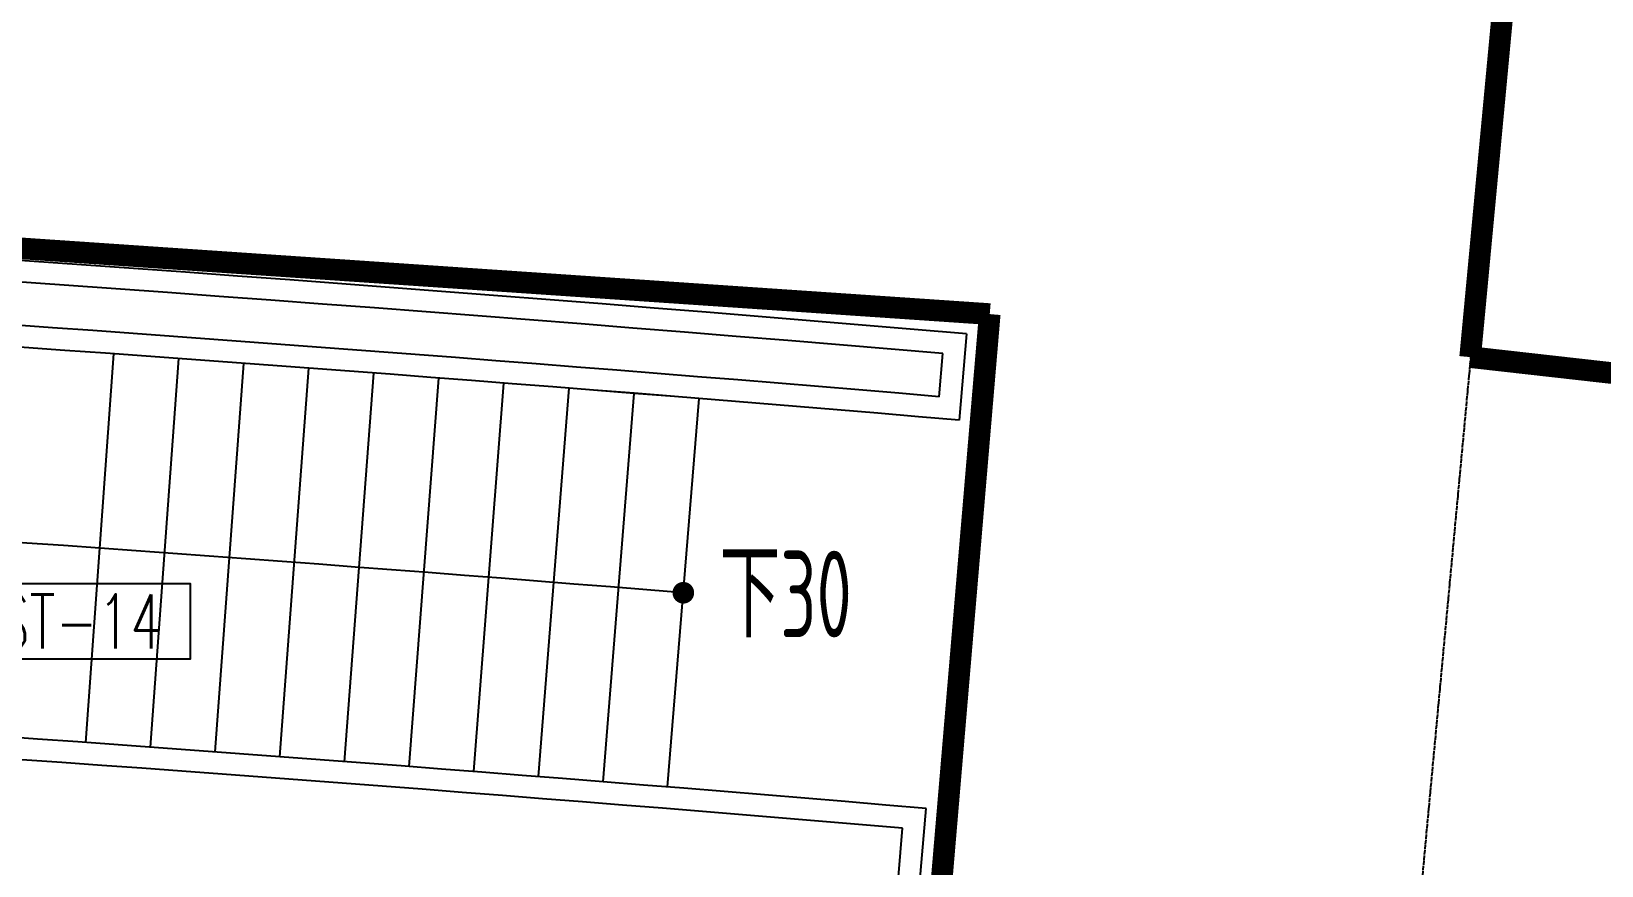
# Model space of a CAD drawing. Header units: millimetres. Extents: x 11677979 to 24947533, y -12764720 to -6308891.
# Drawn here: x 11799726 to 11806983, y -6399863 to -6396010 of the extents above; entities that cross this region are included whole.
import ezdxf
from ezdxf.enums import TextEntityAlignment as Align

# ---------------------------------------------------------------- set-up
doc = ezdxf.new("R2010")
doc.units = ezdxf.units.MM
doc.header["$LTSCALE"] = 10
for name, pattern in [('A2-RG-AXIS$0$CENTER', [2, 1.25, -0.25, 0.25, -0.25]), ('A2-RG-AXIS$0$DOTE', [2.42, 2, -0.2, 0.02, -0.2]), ('A2-RI-F4$0$A2-RG-AXIS$0$CENTER', [2, 1.25, -0.25, 0.25, -0.25]), ('A2-RI-F4$0$A2-RG-AXIS$0$DOTE', [2.42, 2, -0.2, 0.02, -0.2]), ('A2-RI-F4$0$DASHDOT2', [0.5, 0.25, -0.125, 0, -0.125]), ('A2-RI-F4$0$DASHED2', [9.525, 6.35, -3.175]), ('A2-RI-F4$0$HIDDEN', [0.375, 0.25, -0.125])]:
    doc.linetypes.add(name, pattern=pattern)
for name, color, linetype in [('A2-RG-AXIS$0$A-GRID', 1, 'A2-RG-AXIS$0$CENTER'), ('A2-RI-F4$0$$1$A-SYMB-NUMB-T', 4, 'Continuous'), ('A2-RI-F4$0$$3$A-SYMB', 4, 'Continuous'), ('A2-RI-F4$0$A-DOOR-ROLL', 2, 'A2-RI-F4$0$DASHED2'), ('A2-RI-F4$0$A-STRS-HRAL', 80, 'Continuous'), ('A2-RI-F4$0$A2-RG-AXIS$0$A-GRID', 1, 'A2-RI-F4$0$A2-RG-AXIS$0$CENTER'), ('A2-RI-F4$0$A2-RV-F4$0$A-STRS', 50, 'Continuous'), ('A2-RI-F4$0$A2-RV-F4$0$A-STRS-HRAL', 80, 'Continuous'), ('A2-RI-F4$0$A2-RV-F4$0$A-SYMB-AREA', 4, 'Continuous'), ('A2-RI-F4$0$A2-RV-F4$0$A-SYMB-NAME', 4, 'Continuous'), ('A2-RI-F4$0$A2-RV-F4$0$AUDIT_D_120618114340-341', 1, 'Continuous'), ('A2-RI-F4$0$防火卷帘门', 20, 'Continuous'), ('A2-RV-F4$0$A-STRS', 50, 'Continuous'), ('A2-RV-F4$0$A-STRS-HRAL', 80, 'Continuous'), ('A2-RV-F4$0$A-SYMB-AREA', 4, 'Continuous'), ('A2-RV-F4$0$A-SYMB-NAME', 4, 'Continuous'), ('A2-RV-F4$0$AUDIT_D_120618114340-341', 1, 'Continuous')]:
    doc.layers.add(name, color=color, linetype=linetype)
doc.styles.add('A2-RI-F4$0$$1$ECADI-TXT', font='simplex.shx', dxfattribs={"bigfont": 'hztxt.shx'})
doc.styles.add('A2-RI-F4$0$A2-RV-F4$0$ECADI', font='hzs.shx', dxfattribs={"width": 0.7, "bigfont": 'hztxt.shx'})
doc.styles.add('A2-RV-F4$0$ECADI', font='hzs.shx', dxfattribs={"width": 0.7, "bigfont": 'hztxt.shx'})

# ---------------------------------------------------------------- blocks, each defined once
blk = doc.blocks.new('A2-RV-F4$0$5erhfh')
at = {"layer": 'A2-RV-F4$0$A-SYMB-AREA', "style": 'A2-RV-F4$0$ECADI', "width": 0.7}
blk.add_attdef('340M2', text='', height=2.5, dxfattribs=at).set_placement((0, 1.25), align=Align.MIDDLE_LEFT)
at = {"layer": 'A2-RV-F4$0$A-SYMB-NAME', "style": 'A2-RV-F4$0$ECADI', "width": 0.7}
blk.add_attdef('CHINESENAME', (-12.292, 3.087), '', height=4.5, dxfattribs=at)
blk = doc.blocks.new('A2-RV-F4')
at = {"layer": 'A2-RV-F4$0$A-STRS'}
for points in [[(11799978.3, -6399294.5), (11800107, -6397499.1)], [(11800277.1, -6399316.1), (11800407.7, -6397520.8)], [(11800575.9, -6399338), (11800708.3, -6397542.9)], [(11800874.7, -6399360.2), (11801008.9, -6397565.2)], [(11801173.4, -6399382.7), (11801309.4, -6397587.8)], [(11801472.1, -6399405.5), (11801610, -6397610.7)], [(11801770.8, -6399428.5), (11801910.5, -6397634)], [(11802069.5, -6399451.9), (11802211, -6397657.5)], [(11802368.2, -6399475.6), (11802511.5, -6397681.4)], [(11802666.8, -6399499.6), (11802811.9, -6397705.5)]]:
    blk.add_lwpolyline(points, dxfattribs=at)
at = {"layer": 'A2-RV-F4$0$A-STRS-HRAL', "ltscale": 0.25}
blk.add_lwpolyline([(11804013.5, -6397805.2, 0.010134), (11791982.6, -6397028.1)], format="xyb", dxfattribs=at)
for radius, start in [(297550, 85.162585), (297450, 85.143329), (295650, 85.143329), (295550, 85.162715)]:
    blk.add_arc((11778830.4, -6694187.2), radius, start, 87.465738, dxfattribs=at)
at = {"layer": 'A2-RV-F4$0$AUDIT_D_120618114340-341', "extrusion": (0, 0, -1), "const_width": 50}
blk.add_lwpolyline([(-11802764.3, -6398604.1, -1), (-11802714.4, -6398601.1, -1)], format="xyb", close=True, dxfattribs=at)
at = {"layer": 'A2-RV-F4$0$AUDIT_D_120618114340-341'}
blk.add_arc((11778830.4, -6694187.2), 296550, 85.37557, 87.465738, dxfattribs=at)
ref = blk.add_blockref('A2-RV-F4$0$5erhfh', (11804136.2, -6399117.3), dxfattribs=dict(xscale=100, yscale=100, zscale=100))
ref.add_attrib('CHINESENAME', '下30', (11802907, -6398808.5), dxfattribs={"layer": 'A2-RV-F4$0$A-SYMB-NAME', "height": 400, "style": 'A2-RV-F4$0$ECADI', "width": 0.7})
blk = doc.blocks.new('A2-RG-AXIS')
at = {"layer": 'A2-RG-AXIS$0$A-GRID', "linetype": 'A2-RG-AXIS$0$DOTE'}
blk.add_line((11809008.7, -6369286.5), (11805278.5, -6409313.1), dxfattribs=at)
for radius in [304100, 300800]:
    blk.add_arc((11778730.7, -6694178.7), radius, 75.589285, 95.407644, dxfattribs=at)
blk = doc.blocks.new('A2-RI-F4$0$A2-RG-AXIS')
at = {"layer": 'A2-RI-F4$0$A2-RG-AXIS$0$A-GRID', "linetype": 'A2-RI-F4$0$A2-RG-AXIS$0$DOTE'}
blk.add_line((11809008.7, -6369286.5), (11805278.5, -6409313.1), dxfattribs=at)
for radius in [304100, 300800]:
    blk.add_arc((11778730.7, -6694178.7), radius, 75.589285, 95.407644, dxfattribs=at)
blk = doc.blocks.new('A2-RI-F4$0$A2-RV-F4$0$5erhfh')
at = {"layer": 'A2-RI-F4$0$A2-RV-F4$0$A-SYMB-AREA', "style": 'A2-RI-F4$0$A2-RV-F4$0$ECADI', "width": 0.7}
blk.add_attdef('340M2', text='', height=2.5, dxfattribs=at).set_placement((0, 1.25), align=Align.MIDDLE_LEFT)
at = {"layer": 'A2-RI-F4$0$A2-RV-F4$0$A-SYMB-NAME', "style": 'A2-RI-F4$0$A2-RV-F4$0$ECADI', "width": 0.7}
blk.add_attdef('CHINESENAME', (-12.292, 3.087), '', height=4.5, dxfattribs=at)
blk = doc.blocks.new('A2-RI-F4$0$A2-RV-F4')
at = {"layer": 'A2-RI-F4$0$A2-RV-F4$0$A-STRS'}
for points in [[(11799978.3, -6399294.5), (11800107, -6397499.1)], [(11800277.1, -6399316.1), (11800407.7, -6397520.8)], [(11800575.9, -6399338), (11800708.3, -6397542.9)], [(11800874.7, -6399360.2), (11801008.9, -6397565.2)], [(11801173.4, -6399382.7), (11801309.4, -6397587.8)], [(11801472.1, -6399405.5), (11801610, -6397610.7)], [(11801770.8, -6399428.5), (11801910.5, -6397634)], [(11802069.5, -6399451.9), (11802211, -6397657.5)], [(11802368.2, -6399475.6), (11802511.5, -6397681.4)], [(11802666.8, -6399499.6), (11802811.9, -6397705.5)]]:
    blk.add_lwpolyline(points, dxfattribs=at)
at = {"layer": 'A2-RI-F4$0$A2-RV-F4$0$A-STRS-HRAL', "ltscale": 0.25}
blk.add_lwpolyline([(11804013.5, -6397805.2, 0.010134), (11791982.6, -6397028.1)], format="xyb", dxfattribs=at)
for radius, start in [(297550, 85.162585), (297450, 85.143329), (295650, 85.143329), (295550, 85.162715)]:
    blk.add_arc((11778830.4, -6694187.2), radius, start, 87.465738, dxfattribs=at)
at = {"layer": 'A2-RI-F4$0$A2-RV-F4$0$AUDIT_D_120618114340-341', "extrusion": (0, 0, -1), "const_width": 50}
blk.add_lwpolyline([(-11802764.3, -6398604.1, -1), (-11802714.4, -6398601.1, -1)], format="xyb", close=True, dxfattribs=at)
at = {"layer": 'A2-RI-F4$0$A2-RV-F4$0$AUDIT_D_120618114340-341'}
blk.add_arc((11778830.4, -6694187.2), 296550, 85.37557, 87.465738, dxfattribs=at)
ref = blk.add_blockref('A2-RI-F4$0$A2-RV-F4$0$5erhfh', (11804136.2, -6399117.3), dxfattribs=dict(xscale=100, yscale=100, zscale=100))
ref.add_attrib('CHINESENAME', '下30', (11802907, -6398808.5), dxfattribs={"layer": 'A2-RI-F4$0$A2-RV-F4$0$A-SYMB-NAME', "height": 400, "style": 'A2-RI-F4$0$A2-RV-F4$0$ECADI', "width": 0.7})
blk = doc.blocks.new('A2-RI-F4$0$$1$ECADI-TAG-CODE')
at = {"layer": 'A2-RI-F4$0$$1$A-SYMB-NUMB-T', "color": 1}
blk.add_lwpolyline([(0, 3.5), (15, 3.5), (15, 0), (0, 0)], close=True, dxfattribs=at)
at = {"layer": 'A2-RI-F4$0$$1$A-SYMB-NUMB-T', "style": 'A2-RI-F4$0$$1$ECADI-TXT', "width": 0.7}
blk.add_attdef('CODE', text='', height=2.5, dxfattribs=at).set_placement((7.5, 1.75), align=Align.MIDDLE_CENTER)
blk = doc.blocks.new('A2-RI-F4')
at = {"layer": 'A2-RI-F4$0$A-DOOR-ROLL', "linetype": 'A2-RI-F4$0$DASHDOT2', "const_width": 100}
blk.add_lwpolyline([(11803727.9, -6402347.4), (11804155.5, -6397315.4, 0.026096), (11773092.4, -6396292.4), (11773203, -6401330.9)], format="xyb", dxfattribs=at)
at = {"layer": 'A2-RI-F4$0$A-STRS-HRAL', "ltscale": 0.25}
for p, q in [((11804047.4, -6397406.6), (11804013.5, -6397805.2)), ((11803922.3, -6397697.1), (11803939.2, -6397497.8)), ((11803628.3, -6402338.8), (11803861.1, -6399598.7)), ((11803528.6, -6402330.4), (11803753, -6399689.9))]:
    blk.add_line(p, q, dxfattribs=at)
for radius, start, end in [(297850, 85.143329, 91.084186), (297750, 85.162572, 91.064885)]:
    blk.add_arc((11778830.4, -6694187.2), radius, start, end, dxfattribs=at)
at = {"layer": 'A2-RI-F4$0$防火卷帘门', "linetype": 'A2-RI-F4$0$HIDDEN', "ltscale": 3, "const_width": 100}
blk.add_lwpolyline([(11806586.8, -6395274.5), (11806375.8, -6397514, -0.028728), (11840199.4, -6402638.3), (11839322.6, -6406796.9)], format="xyb", dxfattribs=at)
for name in ['A2-RI-F4$0$A2-RG-AXIS', 'A2-RI-F4$0$A2-RV-F4']:
    blk.add_blockref(name, (0, 0))
at = {"layer": 'A2-RI-F4$0$$3$A-SYMB', "xscale": 100.0000000093132, "yscale": 100.0000000093132, "zscale": 100.0000000093132}
blk.add_blockref('A2-RI-F4$0$$1$ECADI-TAG-CODE', (11798960.3, -6398910), dxfattribs=at).add_auto_attribs({'CODE': 'A2-ST-14'})

msp = doc.modelspace()

# ---------------------------------------------------------------- block references
for name in ['A2-RI-F4', 'A2-RG-AXIS', 'A2-RV-F4']:
    msp.add_blockref(name, (0, 0))

doc.saveas('drawing.dxf')
